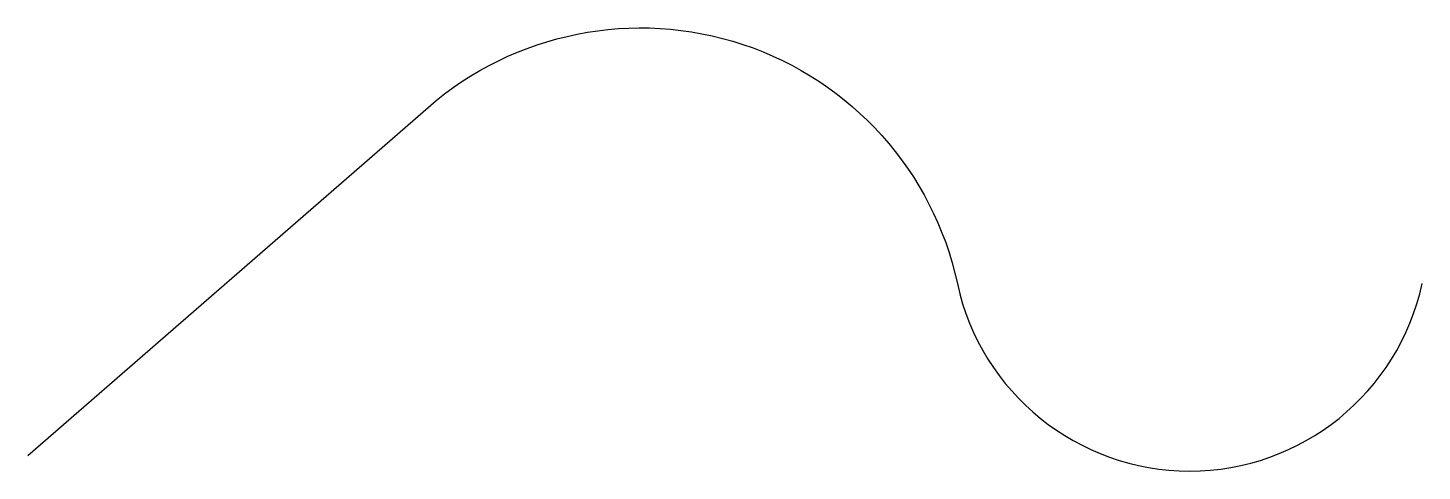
# Model space of a CAD drawing. Header units: inches. Extents: x 814 to 7613, y 201 to 2362.
import ezdxf

# ---------------------------------------------------------------- set-up
doc = ezdxf.new("R2010")
doc.units = ezdxf.units.IN
doc.header["$MEASUREMENT"] = 0

msp = doc.modelspace()

# ---------------------------------------------------------------- linework, layer by layer
msp.add_lwpolyline([(814.4, 277.2), (2765.9, 1974.3, -0.570584), (5347.1, 1115.3, 0.807248), (7613.4, 1115.3, -0.114264)], format="xyb")

doc.saveas('drawing.dxf')
